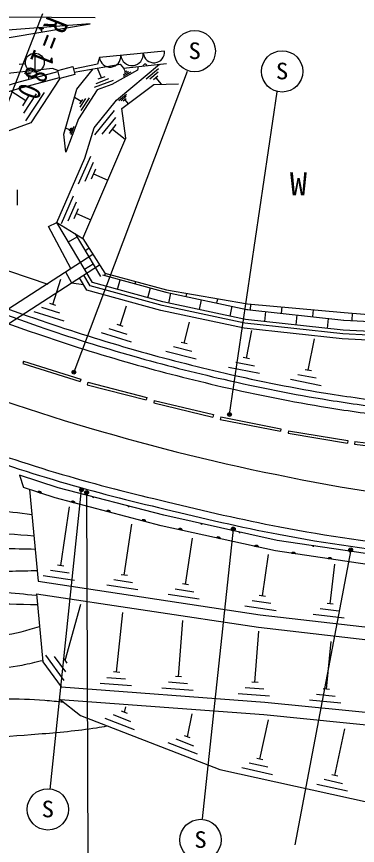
# Model space of a CAD drawing. Units: millimetres, scale not verified. Extents: x 40000 to 680000, y 20000 to 380000.
# Drawn here: x 114496 to 141604, y 254742 to 320632 of the extents above; entities that cross this region are included whole.
import ezdxf
from ezdxf.enums import TextEntityAlignment as Align

# ---------------------------------------------------------------- set-up
doc = ezdxf.new("R2010")
doc.units = ezdxf.units.MM
doc.header["$LTSCALE"] = 1000
doc.layers.add('M-BGD', color=7, linetype='Continuous', lineweight=25)
doc.styles.add('ＭＳ ゴシック', font='')
doc.styles.get('ＭＳ ゴシック').set_extended_font_data('MS Gothic')

msp = doc.modelspace()

# ---------------------------------------------------------------- linework, layer by layer
at = {"layer": 'M-BGD'}
for p, q in [((105658, 292938), (116585, 320878)), ((116262, 319693), (116660, 319723)), ((116601, 319655), (116330, 319634)), ((116399, 319575), (116542, 319586)), ((116471, 319581), (116486, 319373)), ((115946, 317724), (115946, 316224)), ((126262, 317889), (121088, 317385)), ((115202, 316880), (114706, 316818)), ((121238, 315751), (120943, 316529)), ((123167, 316238), (122990, 316556)), ((123013, 316533), (126420, 316911)), ((123277, 316299), (123056, 316177)), ((124794, 315671), (125793, 316504)), ((115099, 316129), (115696, 316195)), ((115611, 316089), (115205, 316044)), ((115311, 315959), (115526, 315983)), ((115419, 315971), (115453, 315661)), ((128068, 316254), (119057, 292366)), ((120820, 315319), (121837, 315704)), ((121507, 315853), (120968, 315649)), ((123581, 316211), (122969, 315872)), ((123013, 316025), (123429, 316255)), ((125766, 316211), (125087, 315645)), ((125380, 315619), (125740, 315918)), ((125560, 315768), (125993, 315249)), ((122167, 315555), (120671, 314989)), ((115220, 313945), (114042, 314710)), ((115484, 314353), (114955, 313538)), ((115082, 312940), (116082, 314480)), ((116680, 314607), (115209, 312342)), ((122625, 313960), (123240, 314472)), ((123223, 314292), (122806, 313943)), ((131426, 289002), (135221, 314643)), ((119620, 313870), (119096, 314207)), ((119737, 314051), (119503, 313688)), ((119561, 313423), (120003, 314109)), ((120268, 314166), (119618, 313157)), ((122986, 313927), (123207, 314111)), ((123096, 314019), (123363, 313700)), ((120723, 311220), (122292, 313166)), ((122352, 312604), (121286, 311280)), ((118727, 311634), (118387, 311764)), ((118772, 311752), (118682, 311516)), ((118747, 311372), (118917, 311817)), ((119061, 311881), (118812, 311227)), ((121848, 311341), (122413, 312042)), ((122130, 311691), (123143, 310876)), ((119433, 307329), (120390, 309530)), ((120589, 309024), (119938, 307528)), ((120443, 307727), (120788, 308519)), ((120616, 308123), (121760, 307625)), ((114535, 306852), (114535, 305652)), ((118070, 304178), (119027, 306379)), ((119226, 305873), (118575, 304377)), ((119081, 304576), (119425, 305368)), ((119253, 304972), (120397, 304474)), ((117702, 304270), (119753, 303001)), ((120534, 299485), (117702, 304270)), ((118624, 302713), (119313, 303120)), ((119169, 303362), (121174, 299976)), ((119753, 303001), (121511, 300234)), ((119949, 302044), (120248, 302221)), ((95716, 285676), (120556, 301737)), ((96259, 284836), (121092, 300893)), ((119898, 300561), (120586, 300969)), ((121332, 300097), (126370, 298720)), ((121511, 300234), (126426, 298899)), ((121521, 300045), (121568, 300219)), ((117383, 297748), (118010, 299744)), ((126133, 297955), (120534, 299485)), ((122516, 298944), (122727, 299716)), ((123932, 299386), (123981, 299563)), ((124927, 298285), (125138, 299057)), ((126300, 298738), (126371, 298723)), ((126371, 298723), (132813, 297351)), ((126426, 298899), (132871, 297793)), ((126595, 297857), (126762, 298640)), ((127984, 298379), (128036, 298623)), ((117622, 297673), (117145, 297823)), ((132708, 296556), (126133, 297955)), ((129041, 297337), (129207, 298119)), ((130430, 297859), (130502, 298200)), ((118276, 296419), (115891, 297168)), ((117949, 297046), (116518, 297495)), ((122737, 296066), (123229, 297634)), ((131486, 296816), (131652, 297599)), ((132795, 297351), (132813, 297349)), ((132813, 297351), (132875, 297338)), ((132813, 297349), (140511, 296508)), ((132871, 297793), (140553, 297109)), ((133087, 297319), (133136, 297769)), ((134242, 296388), (134329, 297183)), ((135572, 297048), (135627, 297548)), ((138057, 296776), (138117, 297326)), ((140456, 295709), (132708, 296556)), ((136728, 296117), (136815, 296912)), ((139213, 295845), (139300, 296640)), ((140497, 296508), (140511, 296508)), ((140511, 296508), (148249, 296107)), ((140553, 297109), (148072, 296491)), ((141177, 296473), (141207, 297055)), ((122975, 295991), (122498, 296141)), ((127826, 294668), (128255, 296340)), ((123630, 294738), (121245, 295487)), ((123302, 295365), (121871, 295814)), ((132772, 293480), (133204, 295674)), ((148626, 295286), (140456, 295709)), ((128068, 294605), (127584, 294730)), ((137694, 292510), (138189, 295020)), ((128788, 293388), (126367, 294009)), ((128428, 293997), (126975, 294370)), ((115052, 293250), (114992, 293059)), ((115052, 293250), (119615, 291817)), ((133017, 293432), (132527, 293528)), ((114992, 293059), (119555, 291626)), ((133805, 292257), (131352, 292740)), ((133411, 292844), (131939, 293134)), ((137940, 292462), (137449, 292558)), ((138333, 291875), (136862, 292164)), ((119615, 291817), (119555, 291626)), ((120171, 291556), (120121, 291362)), ((120121, 291362), (124798, 290155)), ((120171, 291556), (124848, 290349)), ((138727, 291287), (136275, 291771)), ((124848, 290349), (124798, 290155)), ((125448, 290123), (125401, 289929)), ((125401, 289929), (130116, 288797)), ((125448, 290123), (130163, 288992)), ((130163, 288992), (130116, 288797)), ((130732, 288805), (130694, 288609)), ((130694, 288609), (135484, 287666)), ((130732, 288805), (135522, 287862)), ((135522, 287862), (135484, 287666)), ((136120, 287712), (136087, 287515)), ((136087, 287515), (140802, 286723)), ((136120, 287712), (140835, 286920)), ((140835, 286920), (140802, 286723)), ((141392, 286846), (141368, 286648)), ((141368, 286648), (146195, 286044)), ((141392, 286846), (146220, 286243)), ((114742, 284180), (115034, 283191)), ((115516, 283034), (116220, 275738)), ((116442, 282751), (116179, 282837)), ((116191, 282852), (116442, 282770)), ((116441, 282789), (116202, 282867)), ((116225, 282879), (116430, 282812)), ((116418, 282834), (116247, 282890)), ((116281, 282898), (116395, 282861)), ((117168, 259197), (119664, 283015)), ((120067, 282802), (120176, 253673)), ((119118, 281978), (118851, 282048)), ((118861, 282064), (119117, 281997)), ((119116, 282016), (118872, 282080)), ((118894, 282092), (119103, 282038)), ((119090, 282060), (118916, 282105)), ((118949, 282115), (119065, 282085)), ((120642, 282432), (120553, 282455)), ((120555, 282446), (120636, 282425)), ((120628, 282419), (120559, 282437)), ((120564, 282427), (120618, 282413)), ((120605, 282410), (120574, 282418)), ((118003, 276987), (118708, 281671)), ((121703, 281359), (121912, 281304)), ((121899, 281326), (121725, 281372)), ((121758, 281381), (121875, 281351)), ((123451, 281698), (123362, 281721)), ((123364, 281712), (123445, 281691)), ((123437, 281685), (123368, 281703)), ((123373, 281693), (123428, 281679)), ((123415, 281676), (123384, 281685)), ((121927, 281244), (121660, 281314)), ((121671, 281330), (121926, 281263)), ((121925, 281282), (121681, 281346)), ((123059, 276226), (123670, 280283)), ((124737, 280511), (124469, 280580)), ((124480, 280596), (124735, 280529)), ((124734, 280548), (124490, 280612)), ((124512, 280625), (124721, 280570)), ((124708, 280592), (124534, 280638)), ((124568, 280648), (124684, 280617)), ((129256, 280302), (129166, 280322)), ((129168, 280313), (129250, 280295)), ((129243, 280289), (129172, 280304)), ((129178, 280295), (129233, 280282)), ((129220, 280279), (129189, 280286)), ((127654, 279813), (127385, 279873)), ((127395, 279889), (127652, 279832)), ((127650, 279851), (127404, 279906)), ((127426, 279919), (127637, 279872)), ((127623, 279894), (127447, 279933)), ((127481, 279944), (127598, 279918)), ((131730, 279894), (129263, 256854)), ((132281, 279631), (132191, 279651)), ((132194, 279642), (132276, 279624)), ((132268, 279617), (132198, 279633)), ((132204, 279623), (132258, 279611)), ((132245, 279608), (132214, 279615)), ((127928, 275493), (128480, 279159)), ((130680, 279142), (130410, 279202)), ((130420, 279218), (130678, 279161)), ((130676, 279180), (130430, 279234)), ((130451, 279248), (130662, 279201)), ((130649, 279223), (130473, 279262)), ((130506, 279273), (130623, 279247)), ((133705, 278471), (133436, 278531)), ((133446, 278547), (133703, 278490)), ((133701, 278509), (133455, 278563)), ((133477, 278577), (133688, 278530)), ((133674, 278552), (133498, 278591)), ((133531, 278602), (133649, 278576)), ((141066, 278241), (136617, 254788)), ((138140, 278550), (138049, 278563)), ((138052, 278554), (138135, 278542)), ((138128, 278535), (138057, 278546)), ((138063, 278537), (138119, 278528)), ((138106, 278524), (138074, 278529)), ((141033, 278125), (140942, 278138)), ((140945, 278130), (141028, 278118)), ((141021, 278111), (140949, 278121)), ((140956, 278112), (141012, 278104)), ((140999, 278100), (140967, 278104)), ((134045, 274573), (134540, 277858)), ((136665, 277933), (136392, 277973)), ((136400, 277990), (136662, 277952)), ((136658, 277971), (136409, 278007)), ((136429, 278022), (136643, 277991)), ((136628, 278011), (136450, 278037)), ((136482, 278051), (136601, 278034)), ((139558, 277509), (139285, 277549)), ((139293, 277566), (139554, 277527)), ((139551, 277546), (139302, 277583)), ((139322, 277598), (139536, 277566)), ((139521, 277587), (139343, 277613)), ((139375, 277626), (139494, 277609)), ((118250, 276950), (117756, 277024)), ((139434, 273948), (139799, 277100)), ((119091, 275812), (116618, 276184)), ((118670, 276381), (117187, 276604)), ((123307, 276189), (122812, 276263)), ((124147, 275051), (121674, 275423)), ((123727, 275620), (122243, 275843)), ((128176, 275456), (127681, 275531)), ((128596, 274887), (127112, 275111)), ((129016, 274318), (126543, 274690)), ((134713, 273967), (133229, 274190)), ((134293, 274536), (133798, 274610)), ((118368, 269440), (119602, 273916)), ((135133, 273398), (132660, 273770)), ((140122, 273366), (138632, 273538)), ((139682, 273920), (139186, 273977)), ((122452, 268520), (122955, 273265)), ((140561, 272811), (138077, 273099)), ((127376, 268155), (127707, 272629)), ((133448, 267705), (133750, 271783)), ((139140, 267160), (139518, 270947)), ((118289, 267841), (116826, 269869)), ((118402, 268539), (117524, 269756)), ((118515, 269238), (118222, 269643)), ((122701, 268501), (122203, 268538)), ((127625, 268137), (127126, 268174)), ((123625, 267430), (121131, 267615)), ((123163, 267966), (121667, 268077)), ((128087, 267601), (126591, 267712)), ((133698, 267687), (133199, 267724)), ((128548, 267066), (126055, 267250)), ((134159, 267151), (132664, 267262)), ((139388, 267136), (138891, 267185)), ((134621, 266616), (132128, 266800)), ((140284, 266041), (137796, 266290)), ((139836, 266588), (138344, 266738)), ((123076, 265316), (123188, 265768)), ((123595, 264579), (122196, 265121)), ((123309, 265226), (122843, 265406)), ((128081, 263376), (128450, 265209)), ((123880, 263932), (121549, 264835)), ((133839, 261608), (134525, 264734)), ((139799, 260300), (140612, 264004)), ((128600, 262639), (127201, 263181)), ((128314, 263286), (127848, 263466)), ((128885, 261992), (126554, 262895)), ((134084, 261554), (133595, 261661)), ((134465, 260959), (133000, 261280)), ((134846, 260363), (132404, 260899)), ((140044, 260246), (139555, 260354)), ((140425, 259651), (138960, 259972)), ((140806, 259055), (138364, 259591))]:
    msp.add_line(p, q, dxfattribs=at)
for points in [[(103095, 321029), (103242, 320414), (103833, 320192), (110309, 320635), (120748, 320561)], [(121088, 317385), (120930, 316848), (119023, 316443)], [(117766, 316348), (117346, 316495), (111901, 315890)], [(117702, 304270), (119922, 309376), (120661, 311777), (122446, 313993), (125870, 316850)], [(124162, 316661), (124117, 316375), (122066, 315239), (120899, 314798), (119416, 312495), (118407, 309845), (118249, 311296), (119290, 314861), (120598, 316472)], [(119086, 316205), (122729, 316848), (123013, 316533)], [(124865, 316739), (124849, 316773), (124828, 316801), (124795, 316827), (124763, 316842), (124726, 316850), (124678, 316845), (124644, 316829), (124616, 316808), (124590, 316774), (124575, 316743), (124567, 316706)], [(117933, 315713), (115634, 312172), (109868, 310100), (102703, 308813), (96937, 308141), (92515, 306798), (99568, 305118), (107741, 302487), (116978, 299352)], [(111233, 314388), (114505, 315388), (117788, 316261)], [(111292, 313883), (114642, 314907), (117916, 315778)], [(119753, 303001), (123185, 310977), (122877, 313316), (125401, 315225), (127371, 315286)], [(118806, 300606), (117041, 303951), (117702, 304270)], [(118395, 300340), (118872, 299458), (119810, 299335)], [(148590, 294587), (140399, 295011), (132597, 295864), (125968, 297275), (120076, 298885), (119498, 299862)], [(148610, 294987), (140431, 295410), (132661, 296259), (126062, 297664), (120338, 299228), (119834, 300080)], [(176430, 275730), (169309, 275855), (162557, 276105), (154449, 276606), (146751, 277294), (135233, 278984), (126203, 280988), (117815, 283178), (114742, 284180)], [(176407, 274881), (162519, 275256), (154385, 275758), (146651, 276450), (135079, 278148), (126003, 280161), (117575, 282362), (115034, 283191)], [(116220, 275738), (133868, 273083), (152343, 270944), (169271, 270004), (180419, 269851)], [(116071, 274750), (133736, 272091), (152258, 269947), (169236, 269004), (180406, 268851)], [(116071, 274750), (116586, 269347), (118032, 267343)], [(118032, 267343), (134251, 266142), (150538, 264513), (168588, 263401), (181598, 263230)], [(117958, 266346), (134165, 265145), (150457, 263516), (168550, 262401), (181585, 262230)], [(117958, 266346), (119587, 265060), (130649, 260772), (154487, 255541), (158518, 255027), (173524, 254855), (180813, 255713), (186815, 257599), (195905, 259486)]]:
    msp.add_lwpolyline(points, dxfattribs=at)
for points in [[(120342, 320043), (104820, 318863), (103859, 318419), (104155, 317336)], [(119132, 316028), (117933, 315713), (117766, 316348), (118965, 316663)], [(116162, 282823), (116185, 282854), (116211, 282877), (116249, 282896), (116283, 282904), (116321, 282904), (116367, 282889), (116397, 282866), (116420, 282840), (116440, 282802), (116447, 282768), (116448, 282730)], [(118835, 282033), (118856, 282065), (118881, 282090), (118917, 282111), (118951, 282121), (118989, 282123), (119035, 282111), (119067, 282091), (119091, 282066), (119113, 282029), (119123, 281995), (119125, 281958)], [(120648, 282438), (120641, 282428), (120633, 282420), (120620, 282412), (120609, 282409), (120597, 282408), (120581, 282412), (120570, 282419), (120562, 282428), (120555, 282440), (120552, 282451), (120551, 282464)], [(121644, 281300), (121665, 281331), (121690, 281356), (121726, 281377), (121760, 281387), (121798, 281390), (121844, 281378), (121876, 281357), (121901, 281332), (121922, 281295), (121932, 281262), (121934, 281224)], [(123457, 281705), (123450, 281694), (123442, 281686), (123430, 281679), (123418, 281675), (123406, 281675), (123390, 281679), (123380, 281686), (123372, 281694), (123364, 281706), (123361, 281717), (123360, 281730)], [(124453, 280566), (124474, 280598), (124499, 280622), (124536, 280644), (124569, 280653), (124607, 280656), (124654, 280644), (124685, 280623), (124710, 280598), (124731, 280562), (124741, 280528), (124744, 280490)], [(129261, 280309), (129255, 280298), (129247, 280290), (129235, 280282), (129224, 280278), (129211, 280277), (129196, 280281), (129185, 280287), (129176, 280295), (129169, 280307), (129165, 280318), (129164, 280331)], [(127369, 279858), (127389, 279891), (127413, 279916), (127449, 279939), (127482, 279950), (127520, 279954), (127566, 279943), (127599, 279924), (127624, 279900), (127647, 279864), (127658, 279831), (127662, 279793)], [(132287, 279638), (132280, 279627), (132272, 279618), (132260, 279611), (132249, 279607), (132237, 279606), (132221, 279609), (132210, 279616), (132202, 279624), (132194, 279636), (132190, 279647), (132189, 279659)], [(130395, 279187), (130414, 279219), (130438, 279245), (130474, 279268), (130507, 279279), (130545, 279283), (130592, 279272), (130624, 279253), (130650, 279229), (130673, 279193), (130684, 279160), (130688, 279122)], [(133420, 278516), (133440, 278548), (133464, 278574), (133500, 278596), (133533, 278607), (133570, 278611), (133617, 278601), (133650, 278582), (133675, 278557), (133698, 278522), (133709, 278488), (133713, 278451)], [(136377, 277957), (136394, 277991), (136417, 278018), (136451, 278043), (136483, 278057), (136520, 278064), (136568, 278057), (136602, 278039), (136629, 278017), (136654, 277983), (136668, 277951), (136674, 277914)], [(138145, 278557), (138139, 278546), (138132, 278537), (138121, 278528), (138110, 278524), (138097, 278521), (138082, 278524), (138070, 278529), (138061, 278537), (138053, 278548), (138048, 278559), (138046, 278571)], [(141038, 278132), (141032, 278121), (141025, 278112), (141014, 278104), (141003, 278099), (140990, 278097), (140974, 278099), (140963, 278105), (140954, 278112), (140946, 278124), (140941, 278134), (140939, 278147)], [(139270, 277533), (139287, 277567), (139310, 277594), (139344, 277619), (139376, 277632), (139413, 277639), (139461, 277632), (139495, 277615), (139522, 277593), (139547, 277559), (139560, 277526), (139567, 277489)]]:
    msp.add_lwpolyline(points, close=True, dxfattribs=at)
for centre, radius in [((128664, 317885), 1642), ((115946, 316974), 750), ((135615, 316273), 1642), ((119057, 292366), 150), ((119057, 292366), 90), ((119057, 292366), 30), ((131426, 289002), 150), ((131426, 289002), 90), ((131426, 289002), 30), ((119664, 283015), 150), ((119664, 283015), 90), ((119664, 283015), 30), ((120067, 282802), 150), ((120067, 282802), 90), ((120067, 282802), 30), ((131730, 279894), 150), ((131730, 279894), 90), ((131730, 279894), 30), ((141066, 278241), 150), ((141066, 278241), 90), ((141066, 278241), 30), ((116983, 257608), 1642), ((129127, 255179), 1642)]:
    msp.add_circle(centre, radius, dxfattribs=at)
for centre, radius, start, end in [((123674, 317637), 900, 185.5722, 5.5722), ((125416, 317807), 850, 185.5722, 5.5722), ((121933, 317467), 850, 185.5722, 5.5722), ((171219, 460574), 180000, 248.64014, 269.57275)]:
    msp.add_arc(centre, radius, start, end, dxfattribs=at)
for points, knots in [([(71677, 304636), (73472, 304956), (75267, 305276), (77078, 305459), (78635, 305616), (80203, 305671), (81771, 305683), (83415, 305695), (85058, 305659), (86693, 305522), (88778, 305335), (90846, 304984), (92902, 304568), (94994, 304138), (97072, 303649), (99104, 303010), (100881, 302445), (102625, 301780), (104354, 301082), (105649, 300557), (106937, 300020), (108232, 299499), (110938, 298404), (113683, 297410), (116447, 296470), (118930, 295624), (121432, 294834), (123954, 294112), (126315, 293442), (128693, 292835), (131085, 292283), (133849, 291645), (136631, 291081), (139431, 290639), (141195, 290361), (142966, 290131), (144737, 289901)], [0, 0, 0, 0, 1, 1, 1, 2, 2, 2, 3, 3, 3, 4, 4, 4, 5, 5, 5, 6, 6, 6, 7, 7, 7, 8, 8, 8, 9, 9, 9, 10, 10, 10, 11, 11, 11, 12, 12, 12, 12]), ([(108032, 299040), (110773, 297997), (113514, 296953), (116286, 295996), (118773, 295138), (121285, 294349), (123817, 293631), (126187, 292959), (128574, 292348), (130975, 291796), (133747, 291157), (136539, 290596), (139347, 290146), (141048, 289874), (142754, 289642), (144461, 289411)], [0, 0, 0, 0, 1, 1, 1, 2, 2, 2, 3, 3, 3, 4, 4, 4, 5, 5, 5, 5]), ([(107824, 298477), (110570, 297432), (113315, 296387), (116092, 295428), (118589, 294566), (121111, 293775), (123653, 293054), (126033, 292379), (128431, 291766), (130842, 291211), (133625, 290570), (136427, 290006), (139247, 289555), (140960, 289280), (142680, 289047), (144399, 288814)], [0, 0, 0, 0, 1, 1, 1, 2, 2, 2, 3, 3, 3, 4, 4, 4, 5, 5, 5, 5]), ([(109528, 287038), (112381, 286061), (115234, 285084), (118125, 284234), (120879, 283424), (123668, 282730), (126461, 282057), (129440, 281339), (132424, 280645), (135432, 280066), (139222, 279348), (143045, 278805), (146879, 278387), (149427, 278113), (151978, 277894), (154532, 277703), (157223, 277507), (159916, 277336), (162611, 277204), (164852, 277095), (167095, 277012), (169339, 276955), (171709, 276895), (174079, 276862), (176449, 276830)], [0, 0, 0, 0, 1, 1, 1, 2, 2, 2, 3, 3, 3, 4, 4, 4, 5, 5, 5, 6, 6, 6, 7, 7, 7, 8, 8, 8, 8]), ([(109342, 286467), (112200, 285489), (115059, 284510), (117956, 283658), (120719, 282846), (123517, 282149), (126320, 281474), (129310, 280753), (132305, 280057), (135324, 279476), (139126, 278755), (142962, 278210), (146809, 277791), (149365, 277516), (151925, 277296), (154487, 277104), (157183, 276908), (159881, 276737), (162581, 276605), (164827, 276495), (167075, 276412), (169323, 276355), (171694, 276295), (174066, 276263), (176438, 276230)], [0, 0, 0, 0, 1, 1, 1, 2, 2, 2, 3, 3, 3, 4, 4, 4, 5, 5, 5, 6, 6, 6, 7, 7, 7, 8, 8, 8, 8]), ([(74542, 277473), (76240, 278212), (77938, 278952), (79691, 279545), (81689, 280220), (83759, 280704), (85855, 280977), (87342, 281170), (88842, 281257), (90338, 281226), (92606, 281173), (94859, 280874), (97124, 280790), (98099, 280751), (99076, 280757), (100051, 280790), (101860, 280836), (103664, 280968), (105467, 281163), (106858, 281314), (108248, 281502), (109639, 281537), (111661, 281588), (113684, 281318), (115708, 281048)], [0, 0, 0, 0, 1, 1, 1, 2, 2, 2, 3, 3, 3, 4, 4, 4, 5, 5, 5, 6, 6, 6, 7, 7, 7, 8, 8, 8, 8]), ([(74848, 274516), (76032, 275390), (77215, 276265), (78508, 276930), (80133, 277765), (81932, 278269), (83738, 278673), (85780, 279130), (87832, 279461), (89902, 279607), (91894, 279747), (93890, 279772), (95879, 279607), (97273, 279484), (98661, 279276), (100051, 279296), (100901, 279303), (101752, 279397), (102603, 279482), (104263, 279641), (105922, 279771), (107584, 279794), (108975, 279812), (110367, 279756), (111756, 279669), (113130, 279583), (114501, 279468), (115871, 279352)], [0, 0, 0, 0, 1, 1, 1, 2, 2, 2, 3, 3, 3, 4, 4, 4, 5, 5, 5, 6, 6, 6, 7, 7, 7, 8, 8, 8, 9, 9, 9, 9]), ([(75177, 271336), (76076, 272415), (76974, 273494), (78072, 274314), (79375, 275288), (80958, 275896), (82555, 276369), (84710, 277007), (86890, 277399), (89092, 277614), (91380, 277811), (93659, 277862), (95941, 277926), (98624, 277975), (101297, 278074), (103973, 278175), (106275, 278262), (108580, 278350), (110884, 278362), (112580, 278370), (114276, 278337), (115972, 278304)], [0, 0, 0, 0, 1, 1, 1, 2, 2, 2, 3, 3, 3, 4, 4, 4, 5, 5, 5, 6, 6, 6, 7, 7, 7, 7]), ([(76328, 266220), (76574, 267415), (76820, 268611), (77387, 269645), (77931, 270637), (78772, 271480), (79691, 272198), (81224, 273394), (82976, 274238), (84796, 274813), (87946, 275755), (91200, 275947), (94447, 276182), (98081, 276413), (101636, 276807), (105218, 276805), (108197, 276803), (111194, 276529), (114184, 276556), (114835, 276562), (115486, 276582), (116137, 276602)], [0, 0, 0, 0, 1, 1, 1, 2, 2, 2, 3, 3, 3, 4, 4, 4, 5, 5, 5, 6, 6, 6, 7, 7, 7, 7]), ([(80749, 265037), (80773, 266686), (80797, 268335), (81558, 269582), (82308, 270811), (83771, 271650), (85232, 272260), (87343, 273141), (89447, 273541), (91583, 273941), (95052, 274516), (98425, 275177), (101856, 275373), (104803, 275541), (107792, 275367), (110760, 275124), (112524, 274979), (114281, 274810), (116035, 274632)], [0, 0, 0, 0, 1, 1, 1, 2, 2, 2, 3, 3, 3, 4, 4, 4, 5, 5, 5, 6, 6, 6, 6]), ([(83800, 265100), (83862, 266229), (83924, 267358), (84360, 268337), (84875, 269492), (85912, 270438), (87038, 271139), (88394, 271984), (89880, 272471), (91396, 272820), (93687, 273314), (95958, 273535), (98245, 273692), (101258, 273898), (104300, 273991), (107335, 274003), (110278, 274015), (113216, 273952), (116153, 273888)], [0, 0, 0, 0, 1, 1, 1, 2, 2, 2, 3, 3, 3, 4, 4, 4, 5, 5, 5, 6, 6, 6, 6]), ([(87038, 261364), (86854, 262973), (86671, 264583), (87038, 266158), (87278, 267192), (87756, 268210), (88470, 268960), (89576, 270121), (91251, 270638), (92890, 271015), (95307, 271562), (97594, 271823), (99926, 271886), (102710, 271936), (105439, 271892), (108207, 271637), (109935, 271478), (111678, 271237), (113375, 271450), (114367, 271575), (115344, 271856), (116320, 272137)], [0, 0, 0, 0, 1, 1, 1, 2, 2, 2, 3, 3, 3, 4, 4, 4, 5, 5, 5, 6, 6, 6, 7, 7, 7, 7]), ([(91770, 258873), (91434, 260163), (91098, 261452), (91147, 262858), (91189, 264052), (91509, 265330), (92268, 266096), (93175, 267011), (94709, 267195), (96128, 267466), (98003, 267832), (99641, 268349), (101358, 268586), (103952, 268876), (106574, 268739), (109203, 268711), (111127, 268690), (113055, 268727), (114931, 269084), (115482, 269189), (116029, 269322), (116575, 269454)], [0, 0, 0, 0, 1, 1, 1, 2, 2, 2, 3, 3, 3, 4, 4, 4, 5, 5, 5, 6, 6, 6, 7, 7, 7, 7]), ([(95941, 256881), (95879, 257898), (95816, 258916), (95381, 259869), (95110, 260464), (94694, 261034), (94634, 261613), (94532, 262597), (95462, 263606), (96439, 264290), (98080, 265452), (99902, 265669), (101732, 265847), (104725, 266113), (107446, 266253), (110262, 266345), (112395, 266414), (114583, 266456), (116737, 266283), (117232, 266243), (117725, 266192), (118218, 266141)], [0, 0, 0, 0, 1, 1, 1, 2, 2, 2, 3, 3, 3, 4, 4, 4, 5, 5, 5, 6, 6, 6, 7, 7, 7, 7]), ([(100549, 253705), (100468, 254440), (100387, 255175), (100300, 255947), (100153, 257249), (99990, 258657), (100549, 259745), (100996, 260615), (101905, 261281), (102852, 261737), (104190, 262389), (105603, 262618), (107024, 262796), (110169, 263148), (113177, 263360), (116239, 263605), (117773, 263728), (119321, 263859), (120846, 264103), (121127, 264148), (121407, 264197), (121687, 264246)], [0, 0, 0, 0, 1, 1, 1, 2, 2, 2, 3, 3, 3, 4, 4, 4, 5, 5, 5, 6, 6, 6, 7, 7, 7, 7])]:
    msp.add_open_spline(points, degree=3, knots=knots, dxfattribs=at)

# ---------------------------------------------------------------- texts
at = {"layer": 'M-BGD', "style": 'ＭＳ ゴシック', "width": 1.1}
for s, height, p in [('S', 1320, (128169, 316859)), ('S', 1320, (135120, 315247)), ('W', 1833, (136228, 305878)), ('S', 1320, (116488, 256582)), ('S', 1320, (128632, 254153))]:
    msp.add_text(s, height=height, dxfattribs=at).set_placement(p, align=Align.BOTTOM_LEFT)
at = {"layer": 'M-BGD', "insert": (116919, 320764), "char_height": 1833, "attachment_point": 7, "rotation": 248.6, "style": 'ＭＳ ゴシック'}
msp.add_mtext('\\T1.42;\\W0.8;R=180', dxfattribs=at)

doc.saveas('drawing.dxf')
